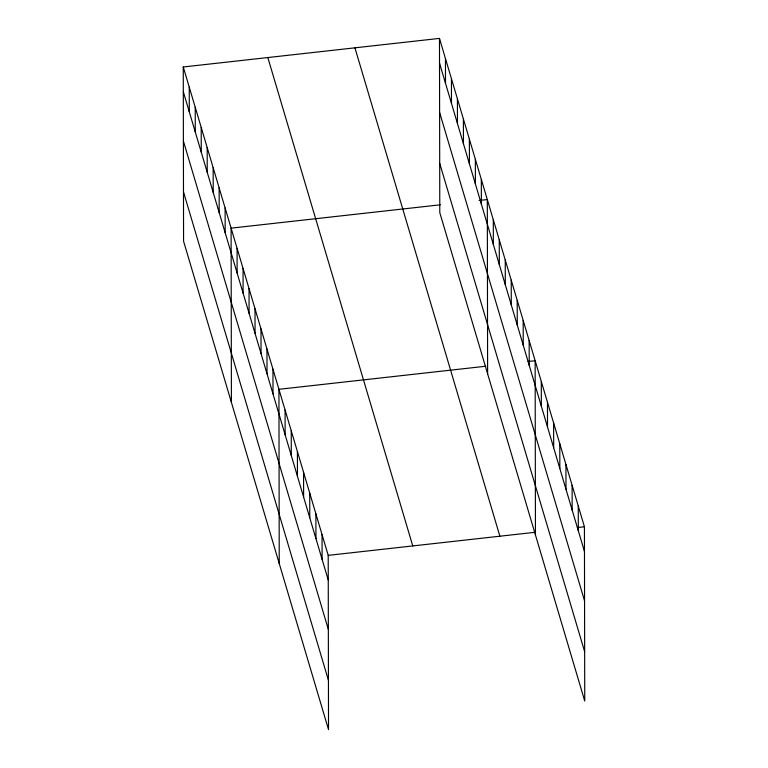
<?xml version="1.0" encoding="UTF-8"?>
<svg xmlns="http://www.w3.org/2000/svg" width="768" height="768" viewBox="0 0 768 768"><rect width="100%" height="100%" fill="white"/><g stroke="black" fill="none" stroke-linecap="round" stroke-linejoin="round"><path stroke-width="1.15" d="M183.264 66.979L328.214 555.36L328.522 729.6L183.571 241.219L183.264 66.979L439.478 38.4L584.429 526.781L584.736 701.021L439.786 212.64L439.478 38.4M440.342 204.806L231.101 228.144L231.408 402.384M479.098 200.486L487.315 199.565L487.613 373.805M485.827 366.23L278.938 389.309L279.235 563.549M528.096 361.517L535.142 360.73L535.45 534.97M328.214 555.36L535.104 532.282M577.382 527.568L584.429 526.781M439.526 63.149L584.467 551.52M439.613 112.474L584.554 600.854M439.699 163.306L584.65 651.686M354.931 47.827L499.882 536.208M267.821 57.552L412.762 545.923M183.312 91.728L328.262 580.099M183.398 141.062L328.349 629.434M183.485 191.885L328.435 680.266M578.266 506.026L578.314 530.765M572.112 485.27L572.15 510.01M565.949 464.506L565.987 489.254M559.786 443.75L559.834 468.499M553.622 422.995L553.67 447.744M547.469 402.24L547.507 426.989M541.306 381.485L541.354 406.234M529.171 340.589L529.21 365.328M523.19 320.438L523.229 345.187M517.21 300.298L517.248 325.037M511.229 280.147L511.277 304.896M505.248 260.006L505.296 284.746M499.267 239.856L499.315 264.605M493.296 219.715L493.334 244.454M481.334 179.424L481.373 204.163M475.354 159.274L475.402 184.022M469.373 139.133L469.421 163.872M463.402 118.982L463.44 143.731M457.421 98.842L457.459 123.581M451.44 78.691L451.478 103.44M445.459 58.55L445.507 83.29M322.051 534.605L322.099 559.344M315.898 513.85L315.936 538.589M309.734 493.094L309.773 517.834M303.571 472.33L303.619 497.078M297.418 451.574L297.456 476.323M291.254 430.819L291.293 455.568M285.091 410.064L285.139 434.813M272.957 369.168L272.995 393.907M266.976 349.018L267.014 373.766M260.995 328.877L261.043 353.616M255.014 308.726L255.062 333.475M249.034 288.586L249.082 313.325M243.062 268.435L243.101 293.184M237.082 248.294L237.12 273.034M225.12 208.003L225.168 232.742M219.139 187.853L219.187 212.602M213.168 167.712L213.206 192.451M207.187 147.562L207.226 172.31M201.206 127.421L201.245 152.16M195.226 107.27L195.274 132.019M189.245 87.13L189.293 111.869"/></g></svg>
